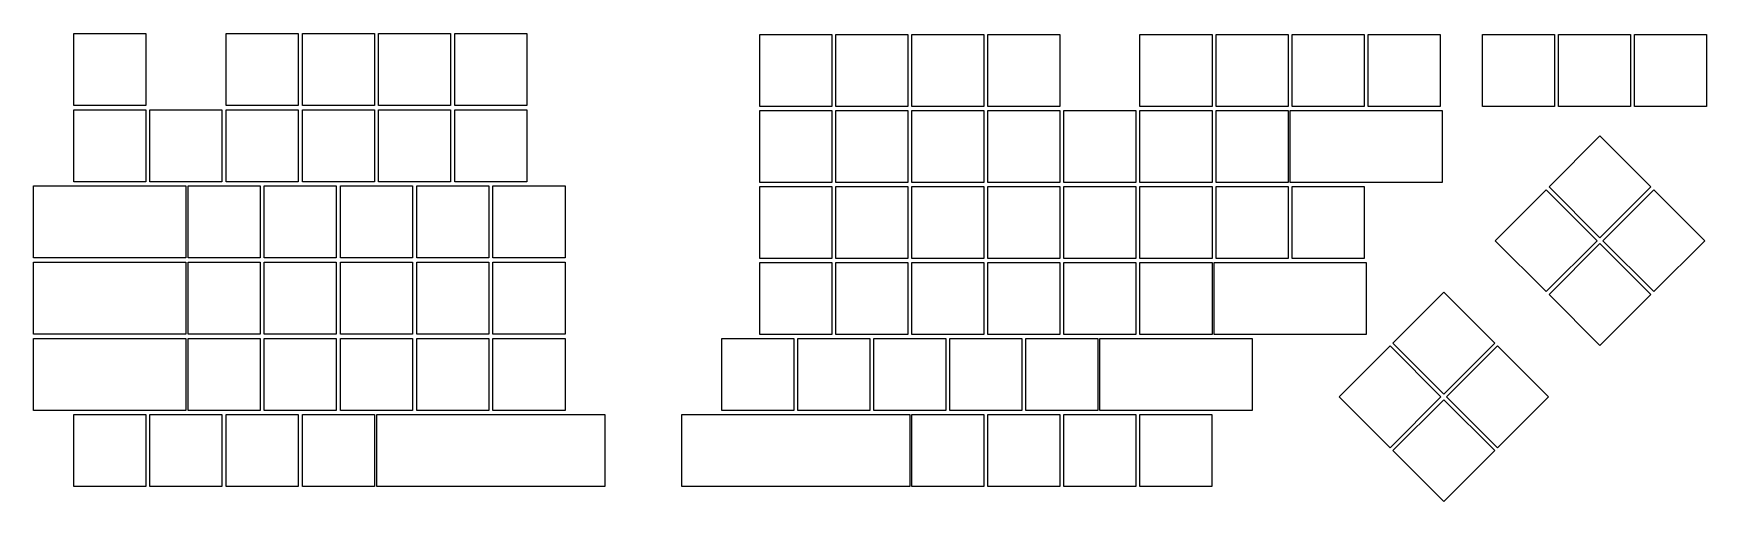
# Model space of a CAD drawing. Header units: millimetres. Extents: x -19 to 399, y -13 to 104.
import ezdxf

# ---------------------------------------------------------------- set-up
doc = ezdxf.new("R2010")
doc.units = ezdxf.units.MM

msp = doc.modelspace()

# ---------------------------------------------------------------- linework, layer by layer
for p, q in [((-9, 104.25), (9, 104.25)), ((-9, 86.25), (-9, 104.25)), ((9, 104.25), (9, 86.25)), ((29.1, 104.25), (47.1, 104.25)), ((29.1, 86.25), (29.1, 104.25)), ((47.1, 104.25), (47.1, 86.25)), ((48.15, 104.25), (66.15, 104.25)), ((48.15, 86.25), (48.15, 104.25)), ((66.15, 104.25), (66.15, 86.25)), ((67.2, 104.25), (85.2, 104.25)), ((67.2, 86.25), (67.2, 104.25)), ((85.2, 104.25), (85.2, 86.25)), ((86.25, 104.25), (104.25, 104.25)), ((86.25, 86.25), (86.25, 104.25)), ((104.25, 104.25), (104.25, 86.25)), ((162.45, 104), (180.45, 104)), ((162.45, 86), (162.45, 104)), ((180.45, 104), (180.45, 86)), ((181.45, 104), (199.45, 104)), ((181.45, 86), (181.45, 104)), ((199.45, 104), (199.45, 86)), ((200.45, 104), (218.45, 104)), ((200.45, 86), (200.45, 104)), ((218.45, 104), (218.45, 86)), ((219.45, 104), (237.45, 104)), ((219.45, 86), (219.45, 104)), ((237.45, 104), (237.45, 86)), ((257.45, 104), (275.45, 104)), ((257.45, 86), (257.45, 104)), ((275.45, 104), (275.45, 86)), ((276.45, 104), (294.45, 104)), ((276.45, 86), (276.45, 104)), ((294.45, 104), (294.45, 86)), ((295.45, 104), (313.45, 104)), ((295.45, 86), (295.45, 104)), ((313.45, 104), (313.45, 86)), ((314.45, 104), (332.45, 104)), ((314.45, 86), (314.45, 104)), ((332.45, 104), (332.45, 86)), ((343.02, 104), (361.02, 104)), ((343.02, 86), (343.02, 104)), ((361.02, 104), (361.02, 86)), ((362.02, 104), (380.02, 104)), ((362.02, 86), (362.02, 104)), ((380.02, 104), (380.02, 86)), ((381.02, 104), (399.02, 104)), ((381.02, 86), (381.02, 104)), ((399.02, 104), (399.02, 86)), ((9, 86.25), (-9, 86.25)), ((-9, 85.2), (9, 85.2)), ((-9, 67.2), (-9, 85.2)), ((9, 85.2), (9, 67.2)), ((10.05, 85.2), (28.05, 85.2)), ((10.05, 67.2), (10.05, 85.2)), ((28.05, 85.2), (28.05, 67.2)), ((47.1, 86.25), (29.1, 86.25)), ((29.1, 85.2), (47.1, 85.2)), ((29.1, 67.2), (29.1, 85.2)), ((47.1, 85.2), (47.1, 67.2)), ((66.15, 86.25), (48.15, 86.25)), ((48.15, 85.2), (66.15, 85.2)), ((48.15, 67.2), (48.15, 85.2)), ((66.15, 85.2), (66.15, 67.2)), ((85.2, 86.25), (67.2, 86.25)), ((67.2, 85.2), (85.2, 85.2)), ((67.2, 67.2), (67.2, 85.2)), ((85.2, 85.2), (85.2, 67.2)), ((104.25, 86.25), (86.25, 86.25)), ((86.25, 85.2), (104.25, 85.2)), ((86.25, 67.2), (86.25, 85.2)), ((104.25, 85.2), (104.25, 67.2)), ((180.45, 86), (162.45, 86)), ((162.45, 85), (180.45, 85)), ((162.45, 67), (162.45, 85)), ((180.45, 85), (180.45, 67)), ((199.45, 86), (181.45, 86)), ((181.45, 85), (199.45, 85)), ((181.45, 67), (181.45, 85)), ((199.45, 85), (199.45, 67)), ((218.45, 86), (200.45, 86)), ((200.45, 85), (218.45, 85)), ((200.45, 67), (200.45, 85)), ((218.45, 85), (218.45, 67)), ((237.45, 86), (219.45, 86)), ((219.45, 85), (237.45, 85)), ((219.45, 67), (219.45, 85)), ((237.45, 85), (237.45, 67)), ((238.45, 85), (256.45, 85)), ((238.45, 67), (238.45, 85)), ((256.45, 85), (256.45, 67)), ((275.45, 86), (257.45, 86)), ((257.45, 85), (275.45, 85)), ((257.45, 67), (257.45, 85)), ((275.45, 85), (275.45, 67)), ((294.45, 86), (276.45, 86)), ((276.45, 85), (294.45, 85)), ((276.45, 67), (276.45, 85)), ((294.45, 85), (294.45, 67)), ((294.98, 85), (332.98, 85)), ((294.98, 67), (294.98, 85)), ((313.45, 86), (295.45, 86)), ((332.45, 86), (314.45, 86)), ((332.98, 85), (332.98, 67)), ((361.02, 86), (343.02, 86)), ((380.02, 86), (362.02, 86)), ((399.02, 86), (381.02, 86)), ((359.68, 65.9), (372.4, 78.63)), ((372.4, 78.63), (385.13, 65.9)), ((9, 67.2), (-9, 67.2)), ((28.05, 67.2), (10.05, 67.2)), ((47.1, 67.2), (29.1, 67.2)), ((66.15, 67.2), (48.15, 67.2)), ((85.2, 67.2), (67.2, 67.2)), ((104.25, 67.2), (86.25, 67.2)), ((180.45, 67), (162.45, 67)), ((199.45, 67), (181.45, 67)), ((218.45, 67), (200.45, 67)), ((237.45, 67), (219.45, 67)), ((256.45, 67), (238.45, 67)), ((275.45, 67), (257.45, 67)), ((294.45, 67), (276.45, 67)), ((332.98, 67), (294.98, 67)), ((-19.05, 66.15), (19.05, 66.15)), ((-19.05, 48.15), (-19.05, 66.15)), ((19.05, 66.15), (19.05, 48.15)), ((19.57, 66.15), (37.58, 66.15)), ((19.57, 48.15), (19.57, 66.15)), ((37.58, 66.15), (37.58, 48.15)), ((38.62, 66.15), (56.62, 66.15)), ((38.62, 48.15), (38.62, 66.15)), ((56.62, 66.15), (56.62, 48.15)), ((57.67, 66.15), (75.67, 66.15)), ((57.67, 48.15), (57.67, 66.15)), ((75.67, 66.15), (75.67, 48.15)), ((76.72, 66.15), (94.72, 66.15)), ((76.72, 48.15), (76.72, 66.15)), ((94.72, 66.15), (94.72, 48.15)), ((95.78, 66.15), (113.78, 66.15)), ((95.78, 48.15), (95.78, 66.15)), ((113.78, 66.15), (113.78, 48.15)), ((162.45, 66), (180.45, 66)), ((162.45, 48), (162.45, 66)), ((180.45, 66), (180.45, 48)), ((181.45, 66), (199.45, 66)), ((181.45, 48), (181.45, 66)), ((199.45, 66), (199.45, 48)), ((200.45, 66), (218.45, 66)), ((200.45, 48), (200.45, 66)), ((218.45, 66), (218.45, 48)), ((219.45, 66), (237.45, 66)), ((219.45, 48), (219.45, 66)), ((237.45, 66), (237.45, 48)), ((238.45, 66), (256.45, 66)), ((238.45, 48), (238.45, 66)), ((256.45, 66), (256.45, 48)), ((257.45, 66), (275.45, 66)), ((257.45, 48), (257.45, 66)), ((275.45, 66), (275.45, 48)), ((276.45, 66), (294.45, 66)), ((276.45, 48), (276.45, 66)), ((294.45, 66), (294.45, 48)), ((295.45, 66), (313.45, 66)), ((295.45, 48), (295.45, 66)), ((313.45, 66), (313.45, 48)), ((346.24, 52.46), (358.97, 65.19)), ((358.97, 65.19), (371.7, 52.46)), ((372.4, 53.17), (359.68, 65.9)), ((385.13, 65.9), (372.4, 53.17)), ((373.11, 52.46), (385.84, 65.19)), ((385.84, 65.19), (398.57, 52.46)), ((358.97, 39.74), (346.24, 52.46)), ((371.7, 52.46), (358.97, 39.74)), ((359.68, 39.03), (372.4, 51.76)), ((372.4, 51.76), (385.13, 39.03)), ((385.84, 39.74), (373.11, 52.46)), ((398.57, 52.46), (385.84, 39.74)), ((19.05, 48.15), (-19.05, 48.15)), ((-19.05, 47.1), (19.05, 47.1)), ((-19.05, 29.1), (-19.05, 47.1)), ((19.05, 47.1), (19.05, 29.1)), ((37.58, 48.15), (19.57, 48.15)), ((19.57, 47.1), (37.58, 47.1)), ((19.57, 29.1), (19.57, 47.1)), ((37.58, 47.1), (37.58, 29.1)), ((56.62, 48.15), (38.62, 48.15)), ((38.62, 47.1), (56.62, 47.1)), ((38.62, 29.1), (38.62, 47.1)), ((56.62, 47.1), (56.62, 29.1)), ((75.67, 48.15), (57.67, 48.15)), ((57.67, 47.1), (75.67, 47.1)), ((57.67, 29.1), (57.67, 47.1)), ((75.67, 47.1), (75.67, 29.1)), ((94.72, 48.15), (76.72, 48.15)), ((76.72, 47.1), (94.72, 47.1)), ((76.72, 29.1), (76.72, 47.1)), ((94.72, 47.1), (94.72, 29.1)), ((113.78, 48.15), (95.78, 48.15)), ((95.78, 47.1), (113.78, 47.1)), ((95.78, 29.1), (95.78, 47.1)), ((113.78, 47.1), (113.78, 29.1)), ((180.45, 48), (162.45, 48)), ((162.45, 47), (180.45, 47)), ((162.45, 29), (162.45, 47)), ((180.45, 47), (180.45, 29)), ((199.45, 48), (181.45, 48)), ((181.45, 47), (199.45, 47)), ((181.45, 29), (181.45, 47)), ((199.45, 47), (199.45, 29)), ((218.45, 48), (200.45, 48)), ((200.45, 47), (218.45, 47)), ((200.45, 29), (200.45, 47)), ((218.45, 47), (218.45, 29)), ((237.45, 48), (219.45, 48)), ((219.45, 47), (237.45, 47)), ((219.45, 29), (219.45, 47)), ((237.45, 47), (237.45, 29)), ((256.45, 48), (238.45, 48)), ((238.45, 47), (256.45, 47)), ((238.45, 29), (238.45, 47)), ((256.45, 47), (256.45, 29)), ((275.45, 48), (257.45, 48)), ((257.45, 47), (275.45, 47)), ((257.45, 29), (257.45, 47)), ((275.45, 47), (275.45, 29)), ((275.98, 47), (313.98, 47)), ((275.98, 29), (275.98, 47)), ((294.45, 48), (276.45, 48)), ((313.45, 48), (295.45, 48)), ((313.98, 47), (313.98, 29)), ((320.65, 26.87), (333.38, 39.6)), ((333.38, 39.6), (346.1, 26.87)), ((372.4, 26.3), (359.68, 39.03)), ((385.13, 39.03), (372.4, 26.3)), ((19.05, 29.1), (-19.05, 29.1)), ((-19, 28.05), (19, 28.05)), ((-19, 10.05), (-19, 28.05)), ((19, 28.05), (19, 10.05)), ((37.58, 29.1), (19.57, 29.1)), ((19.57, 28.05), (37.58, 28.05)), ((19.57, 10.05), (19.57, 28.05)), ((37.58, 28.05), (37.58, 10.05)), ((56.62, 29.1), (38.62, 29.1)), ((38.62, 28.05), (56.62, 28.05)), ((38.62, 10.05), (38.62, 28.05)), ((56.62, 28.05), (56.62, 10.05)), ((75.67, 29.1), (57.67, 29.1)), ((57.67, 28.05), (75.67, 28.05)), ((57.67, 10.05), (57.67, 28.05)), ((75.67, 28.05), (75.67, 10.05)), ((94.72, 29.1), (76.72, 29.1)), ((76.72, 28.05), (94.72, 28.05)), ((76.72, 10.05), (76.72, 28.05)), ((94.72, 28.05), (94.72, 10.05)), ((113.78, 29.1), (95.78, 29.1)), ((95.78, 28.05), (113.78, 28.05)), ((95.78, 10.05), (95.78, 28.05)), ((113.78, 28.05), (113.78, 10.05)), ((152.93, 28), (170.93, 28)), ((152.93, 10), (152.93, 28)), ((180.45, 29), (162.45, 29)), ((170.93, 28), (170.93, 10)), ((171.93, 28), (189.93, 28)), ((171.93, 10), (171.93, 28)), ((199.45, 29), (181.45, 29)), ((189.93, 28), (189.93, 10)), ((190.93, 28), (208.93, 28)), ((190.93, 10), (190.93, 28)), ((218.45, 29), (200.45, 29)), ((208.93, 28), (208.93, 10)), ((209.93, 28), (227.93, 28)), ((209.93, 10), (209.93, 28)), ((237.45, 29), (219.45, 29)), ((227.93, 28), (227.93, 10)), ((228.93, 28), (246.93, 28)), ((228.93, 10), (228.93, 28)), ((256.45, 29), (238.45, 29)), ((246.93, 28), (246.93, 10)), ((247.45, 28), (285.45, 28)), ((247.45, 10), (247.45, 28)), ((275.45, 29), (257.45, 29)), ((313.98, 29), (275.98, 29)), ((285.45, 28), (285.45, 10)), ((307.21, 13.44), (319.94, 26.16)), ((319.94, 26.16), (332.67, 13.44)), ((333.38, 14.14), (320.65, 26.87)), ((346.1, 26.87), (333.38, 14.14)), ((334.08, 13.44), (346.81, 26.16)), ((346.81, 26.16), (359.54, 13.44)), ((319.94, 0.71), (307.21, 13.44)), ((332.67, 13.44), (319.94, 0.71)), ((320.65, 0), (333.38, 12.73)), ((333.38, 12.73), (346.1, 0)), ((346.81, 0.71), (334.08, 13.44)), ((359.54, 13.44), (346.81, 0.71)), ((19, 10.05), (-19, 10.05)), ((-9, 9), (9, 9)), ((-9, -9), (-9, 9)), ((9, 9), (9, -9)), ((10.05, 9), (28.05, 9)), ((10.05, -9), (10.05, 9)), ((37.58, 10.05), (19.57, 10.05)), ((28.05, 9), (28.05, -9)), ((29.1, 9), (47.1, 9)), ((29.1, -9), (29.1, 9)), ((56.62, 10.05), (38.62, 10.05)), ((47.1, 9), (47.1, -9)), ((48.15, 9), (66.15, 9)), ((48.15, -9), (48.15, 9)), ((75.67, 10.05), (57.67, 10.05)), ((66.15, 9), (66.15, -9)), ((66.75, 9), (123.75, 9)), ((66.75, -9), (66.75, 9)), ((94.72, 10.05), (76.72, 10.05)), ((113.78, 10.05), (95.78, 10.05)), ((123.75, 9), (123.75, -9)), ((142.95, 9), (199.95, 9)), ((142.95, -9), (142.95, 9)), ((170.93, 10), (152.93, 10)), ((189.93, 10), (171.93, 10)), ((208.93, 10), (190.93, 10)), ((199.95, 9), (199.95, -9)), ((200.4, 9), (218.4, 9)), ((200.4, -9), (200.4, 9)), ((227.93, 10), (209.93, 10)), ((218.4, 9), (218.4, -9)), ((219.4, 9), (237.4, 9)), ((219.4, -9), (219.4, 9)), ((246.93, 10), (228.93, 10)), ((237.4, 9), (237.4, -9)), ((238.4, 9), (256.4, 9)), ((238.4, -9), (238.4, 9)), ((285.45, 10), (247.45, 10)), ((256.4, 9), (256.4, -9)), ((257.4, 9), (275.4, 9)), ((257.4, -9), (257.4, 9)), ((275.4, 9), (275.4, -9)), ((333.38, -12.73), (320.65, 0)), ((346.1, 0), (333.38, -12.73)), ((9, -9), (-9, -9)), ((28.05, -9), (10.05, -9)), ((47.1, -9), (29.1, -9)), ((66.15, -9), (48.15, -9)), ((123.75, -9), (66.75, -9)), ((199.95, -9), (142.95, -9)), ((218.4, -9), (200.4, -9)), ((237.4, -9), (219.4, -9)), ((256.4, -9), (238.4, -9)), ((275.4, -9), (257.4, -9))]:
    msp.add_line(p, q)

doc.saveas('drawing.dxf')
